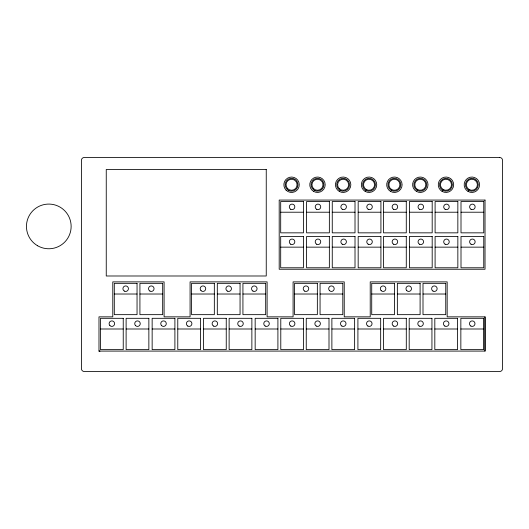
<?xml version="1.0" encoding="UTF-8"?>
<svg xmlns="http://www.w3.org/2000/svg" width="529" height="529" viewBox="0 0 529 529"><rect width="100%" height="100%" fill="white"/><g stroke="black" fill="none" stroke-linecap="round" stroke-linejoin="round"><path stroke-width="0.79" d="M485.027 316.851L485.027 351.091L98.983 351.091L98.983 316.851L112.789 316.851L112.789 281.878L164.089 281.878L164.089 316.851L190.083 316.851L190.083 281.878L267.105 281.878L267.105 316.851L293.092 316.851L293.092 281.878L344.234 281.878L344.234 316.851L370.221 316.851L370.221 281.878L447.17 281.878L447.17 316.851L485.027 316.851L485.027 351.091M280.694 212.215L303.441 212.215M306.602 212.215L329.355 212.215M332.258 212.215L355.012 212.215M358.173 212.215L380.92 212.215M383.532 212.215L406.279 212.215M409.439 212.215L432.186 212.215M435.096 212.215L457.849 212.215M461.004 212.215L483.757 212.215M280.694 247.149L303.441 247.149M306.602 247.149L329.355 247.149M332.258 247.149L355.012 247.149M358.173 247.149L380.92 247.149M383.532 247.149L406.279 247.149M409.439 247.149L432.186 247.149M435.096 247.149L457.849 247.149M461.004 247.149L483.757 247.149M114.297 294.018L137.044 294.018M139.921 294.018L162.674 294.018M191.584 294.018L214.331 294.018M217.307 294.018L240.054 294.018M242.93 294.018L265.684 294.018M294.593 294.018L317.347 294.018M320.058 294.018L342.812 294.018M371.722 294.018L394.475 294.018M397.352 294.018L420.099 294.018M423.002 294.018L445.749 294.018M100.484 328.998L123.237 328.998M126.114 328.998L148.861 328.998M152.147 328.998L174.901 328.998M177.777 328.998L200.524 328.998M203.5 328.998L226.247 328.998M229.123 328.998L251.87 328.998M255.163 328.998L277.91 328.998M280.787 328.998L303.534 328.998M306.251 328.998L329.005 328.998M331.881 328.998L354.628 328.998M357.915 328.998L380.668 328.998M383.538 328.998L406.292 328.998M409.188 328.998L431.942 328.998M434.818 328.998L457.565 328.998M460.852 328.998L483.605 328.998M98.983 351.091L99.988 351.137M499.627 157.47L84.329 157.47A2.923 2.923 0 0 0 81.406 160.393L81.406 368.607A2.923 2.923 0 0 0 84.329 371.53L499.627 371.53A2.923 2.923 0 0 0 502.55 368.607L502.55 160.393A2.923 2.923 0 0 0 499.627 157.47M266.246 169.485L106.25 169.485L106.25 275.993L266.246 275.993L266.246 169.485M485.027 200.068L279.193 200.068L279.193 269.241L485.027 269.241L485.027 200.068M303.441 201.529L280.694 201.529L280.694 232.846L303.441 232.846L303.441 201.529M329.355 201.529L306.602 201.529L306.602 232.846L329.355 232.846L329.355 201.529M355.012 201.529L332.258 201.529L332.258 232.846L355.012 232.846L355.012 201.529M380.92 201.529L358.173 201.529L358.173 232.846L380.92 232.846L380.92 201.529M406.279 201.529L383.532 201.529L383.532 232.846L406.279 232.846L406.279 201.529M432.186 201.529L409.439 201.529L409.439 232.846L432.186 232.846L432.186 201.529M457.849 201.529L435.096 201.529L435.096 232.846L457.849 232.846L457.849 201.529M483.757 201.529L461.004 201.529L461.004 232.846L483.757 232.846L483.757 201.529M303.441 236.463L280.694 236.463L280.694 267.78L303.441 267.78L303.441 236.463M329.355 236.463L306.602 236.463L306.602 267.78L329.355 267.78L329.355 236.463M355.012 236.463L332.258 236.463L332.258 267.78L355.012 267.78L355.012 236.463M380.92 236.463L358.173 236.463L358.173 267.78L380.92 267.78L380.92 236.463M406.279 236.463L383.532 236.463L383.532 267.78L406.279 267.78L406.279 236.463M432.186 236.463L409.439 236.463L409.439 267.78L432.186 267.78L432.186 236.463M457.849 236.463L435.096 236.463L435.096 267.78L457.849 267.78L457.849 236.463M483.757 236.463L461.004 236.463L461.004 267.78L483.757 267.78L483.757 236.463M137.044 283.339L114.297 283.339L114.297 314.656L137.044 314.656L137.044 283.339M162.674 283.339L139.921 283.339L139.921 314.656L162.674 314.656L162.674 283.339M214.331 283.339L191.584 283.339L191.584 314.656L214.331 314.656L214.331 283.339M240.054 283.339L217.307 283.339L217.307 314.656L240.054 314.656L240.054 283.339M265.684 283.339L242.93 283.339L242.93 314.656L265.684 314.656L265.684 283.339M317.347 283.339L294.593 283.339L294.593 314.656L317.347 314.656L317.347 283.339M342.812 283.339L320.058 283.339L320.058 314.656L342.812 314.656L342.812 283.339M394.475 283.339L371.722 283.339L371.722 314.656L394.475 314.656L394.475 283.339M420.099 283.339L397.352 283.339L397.352 314.656L420.099 314.656L420.099 283.339M445.749 283.339L423.002 283.339L423.002 314.656L445.749 314.656L445.749 283.339M123.237 318.313L100.484 318.313L100.484 349.629L123.237 349.629L123.237 318.313M148.861 318.313L126.114 318.313L126.114 349.629L148.861 349.629L148.861 318.313M174.901 318.313L152.147 318.313L152.147 349.629L174.901 349.629L174.901 318.313M200.524 318.313L177.777 318.313L177.777 349.629L200.524 349.629L200.524 318.313M226.247 318.313L203.5 318.313L203.5 349.629L226.247 349.629L226.247 318.313M251.87 318.313L229.123 318.313L229.123 349.629L251.87 349.629L251.87 318.313M277.91 318.313L255.163 318.313L255.163 349.629L277.91 349.629L277.91 318.313M303.534 318.313L280.787 318.313L280.787 349.629L303.534 349.629L303.534 318.313M329.005 318.313L306.251 318.313L306.251 349.629L329.005 349.629L329.005 318.313M354.628 318.313L331.881 318.313L331.881 349.629L354.628 349.629L354.628 318.313M380.668 318.313L357.915 318.313L357.915 349.629L380.668 349.629L380.668 318.313M406.292 318.313L383.538 318.313L383.538 349.629L406.292 349.629L406.292 318.313M431.942 318.313L409.188 318.313L409.188 349.629L431.942 349.629L431.942 318.313M457.565 318.313L434.818 318.313L434.818 349.629L457.565 349.629L457.565 318.313M483.605 318.313L460.852 318.313L460.852 349.629L483.605 349.629L483.605 318.313M393.536 326.049A2.764 2.764 0 0 0 397.682 323.655A2.764 2.764 0 0 0 393.536 321.262A2.764 2.764 0 0 0 393.536 326.049M329.481 290.633A2.764 2.764 0 0 0 334.103 289.396A2.764 2.764 0 0 0 330.718 286.01A2.764 2.764 0 0 0 329.481 290.633M227.298 291.069A2.764 2.764 0 0 0 231.444 288.682A2.764 2.764 0 0 0 227.298 286.288A2.764 2.764 0 0 0 227.298 291.069M341.873 326.049A2.764 2.764 0 0 0 346.019 323.655A2.764 2.764 0 0 0 341.873 321.262A2.764 2.764 0 0 0 341.873 326.049M444.81 326.049A2.764 2.764 0 0 0 448.956 323.655A2.764 2.764 0 0 0 444.81 321.262A2.764 2.764 0 0 0 444.81 326.049M367.906 326.049A2.764 2.764 0 0 0 372.052 323.655A2.764 2.764 0 0 0 367.906 321.262A2.764 2.764 0 0 0 367.906 326.049M406.768 290.633A2.764 2.764 0 0 0 411.397 289.396A2.764 2.764 0 0 0 408.011 286.01A2.764 2.764 0 0 0 406.768 290.633M213.491 326.049A2.764 2.764 0 0 0 217.637 323.655A2.764 2.764 0 0 0 213.491 321.262A2.764 2.764 0 0 0 213.491 326.049M316.243 326.049A2.764 2.764 0 0 0 320.389 323.655A2.764 2.764 0 0 0 316.243 321.262A2.764 2.764 0 0 0 316.243 326.049M432.993 291.069A2.764 2.764 0 0 0 437.139 288.682A2.764 2.764 0 0 0 432.993 286.288A2.764 2.764 0 0 0 432.993 291.069M470.85 326.049A2.764 2.764 0 0 0 474.989 323.655A2.764 2.764 0 0 0 470.85 321.262A2.764 2.764 0 0 0 470.85 326.049M419.186 326.049A2.764 2.764 0 0 0 423.326 323.655A2.764 2.764 0 0 0 419.186 321.262A2.764 2.764 0 0 0 419.186 326.049M381.144 290.633A2.764 2.764 0 0 0 385.767 289.396A2.764 2.764 0 0 0 382.381 286.01A2.764 2.764 0 0 0 381.144 290.633M316.6 209.266A2.764 2.764 0 0 0 320.739 206.872A2.764 2.764 0 0 0 316.6 204.478A2.764 2.764 0 0 0 316.6 209.266M314.252 190.328A6.447 6.447 0 0 0 323.92 184.74A6.447 6.447 0 0 0 314.252 179.159A6.447 6.447 0 0 0 314.252 190.328M313.565 188.648A5.528 5.528 0 0 0 322.816 186.175A5.528 5.528 0 0 0 316.044 179.404A5.528 5.528 0 0 0 313.565 188.648M265.155 326.049A2.764 2.764 0 0 0 269.301 323.655A2.764 2.764 0 0 0 265.155 321.262A2.764 2.764 0 0 0 265.155 326.049M290.778 326.049A2.764 2.764 0 0 0 294.924 323.655A2.764 2.764 0 0 0 290.778 321.262A2.764 2.764 0 0 0 290.778 326.049M239.115 326.049A2.764 2.764 0 0 0 243.261 323.655A2.764 2.764 0 0 0 239.115 321.262A2.764 2.764 0 0 0 239.115 326.049M252.928 291.069A2.764 2.764 0 0 0 257.068 288.682A2.764 2.764 0 0 0 252.928 286.288A2.764 2.764 0 0 0 252.928 291.069M109.906 325.606A2.764 2.764 0 0 0 114.528 324.37A2.764 2.764 0 0 0 111.15 320.984A2.764 2.764 0 0 0 109.906 325.606M288.338 190.328A6.447 6.447 0 0 0 298.012 184.74A6.447 6.447 0 0 0 288.338 179.159A6.447 6.447 0 0 0 288.338 190.328M287.657 188.648A5.528 5.528 0 0 0 296.901 186.175A5.528 5.528 0 0 0 290.137 179.404A5.528 5.528 0 0 0 287.657 188.648M124.289 291.069A2.764 2.764 0 0 0 128.435 288.682A2.764 2.764 0 0 0 124.289 286.288A2.764 2.764 0 0 0 124.289 291.069M304.585 291.069A2.764 2.764 0 0 0 308.731 288.682A2.764 2.764 0 0 0 304.585 286.288A2.764 2.764 0 0 0 304.585 291.069M290.685 209.266A2.764 2.764 0 0 0 294.832 206.872A2.764 2.764 0 0 0 290.685 204.478A2.764 2.764 0 0 0 290.685 209.266M290.685 244.2A2.764 2.764 0 0 0 294.832 241.806A2.764 2.764 0 0 0 290.685 239.412A2.764 2.764 0 0 0 290.685 244.2M393.523 244.2A2.764 2.764 0 0 0 397.669 241.806A2.764 2.764 0 0 0 393.523 239.412A2.764 2.764 0 0 0 393.523 244.2M368.164 244.2A2.764 2.764 0 0 0 372.31 241.806A2.764 2.764 0 0 0 368.164 239.412A2.764 2.764 0 0 0 368.164 244.2M419.431 244.2A2.764 2.764 0 0 0 423.577 241.806A2.764 2.764 0 0 0 419.431 239.412A2.764 2.764 0 0 0 419.431 244.2M339.909 190.328A6.447 6.447 0 0 0 349.576 184.74A6.447 6.447 0 0 0 339.909 179.159A6.447 6.447 0 0 0 339.909 190.328M339.228 188.648A5.528 5.528 0 0 0 348.472 186.175A5.528 5.528 0 0 0 341.701 179.404A5.528 5.528 0 0 0 339.228 188.648M468.654 190.328A6.447 6.447 0 0 0 478.322 184.74A6.447 6.447 0 0 0 468.654 179.159A6.447 6.447 0 0 0 468.654 190.328M469.117 189.527A5.528 5.528 0 0 0 477.403 184.74A5.528 5.528 0 0 0 469.117 179.959A5.528 5.528 0 0 0 469.117 189.527M417.083 190.328A6.447 6.447 0 0 0 426.758 184.74A6.447 6.447 0 0 0 417.083 179.159A6.447 6.447 0 0 0 417.083 190.328M417.546 189.527A5.528 5.528 0 0 0 425.838 184.74A5.528 5.528 0 0 0 417.546 179.959A5.528 5.528 0 0 0 417.546 189.527M391.176 190.328A6.447 6.447 0 0 0 400.85 184.74A6.447 6.447 0 0 0 391.176 179.159A6.447 6.447 0 0 0 391.176 190.328M391.639 189.527A5.528 5.528 0 0 0 399.924 184.74A5.528 5.528 0 0 0 391.639 179.959A5.528 5.528 0 0 0 391.639 189.527M393.523 209.266A2.764 2.764 0 0 0 397.669 206.872A2.764 2.764 0 0 0 393.523 204.478A2.764 2.764 0 0 0 393.523 209.266M342.256 209.266A2.764 2.764 0 0 0 346.402 206.872A2.764 2.764 0 0 0 342.256 204.478A2.764 2.764 0 0 0 342.256 209.266M368.164 209.266A2.764 2.764 0 0 0 372.31 206.872A2.764 2.764 0 0 0 368.164 204.478A2.764 2.764 0 0 0 368.164 209.266M342.256 244.2A2.764 2.764 0 0 0 346.402 241.806A2.764 2.764 0 0 0 342.256 239.412A2.764 2.764 0 0 0 342.256 244.2M365.817 190.328A6.447 6.447 0 0 0 375.491 184.74A6.447 6.447 0 0 0 365.817 179.159A6.447 6.447 0 0 0 365.817 190.328M366.28 189.527A5.528 5.528 0 0 0 374.572 184.74A5.528 5.528 0 0 0 366.28 179.959A5.528 5.528 0 0 0 366.28 189.527M161.57 325.606A2.764 2.764 0 0 0 166.192 324.37A2.764 2.764 0 0 0 162.806 320.984A2.764 2.764 0 0 0 161.57 325.606M187.769 326.049A2.764 2.764 0 0 0 191.915 323.655A2.764 2.764 0 0 0 187.769 321.262A2.764 2.764 0 0 0 187.769 326.049M201.007 290.633A2.764 2.764 0 0 0 205.629 289.396A2.764 2.764 0 0 0 202.243 286.01A2.764 2.764 0 0 0 201.007 290.633M135.536 325.606A2.764 2.764 0 0 0 140.159 324.37A2.764 2.764 0 0 0 136.773 320.984A2.764 2.764 0 0 0 135.536 325.606M149.912 291.069A2.764 2.764 0 0 0 154.058 288.682A2.764 2.764 0 0 0 149.912 286.288A2.764 2.764 0 0 0 149.912 291.069M316.6 244.2A2.764 2.764 0 0 0 320.739 241.806A2.764 2.764 0 0 0 316.6 239.412A2.764 2.764 0 0 0 316.6 244.2M445.087 244.2A2.764 2.764 0 0 0 449.233 241.806A2.764 2.764 0 0 0 445.087 239.412A2.764 2.764 0 0 0 445.087 244.2M445.087 209.266A2.764 2.764 0 0 0 449.233 206.872A2.764 2.764 0 0 0 445.087 204.478A2.764 2.764 0 0 0 445.087 209.266M471.002 209.266A2.764 2.764 0 0 0 475.148 206.872A2.764 2.764 0 0 0 471.002 204.478A2.764 2.764 0 0 0 471.002 209.266M471.002 244.2A2.764 2.764 0 0 0 475.148 241.806A2.764 2.764 0 0 0 471.002 239.412A2.764 2.764 0 0 0 471.002 244.2M442.747 190.328A6.447 6.447 0 0 0 452.414 184.74A6.447 6.447 0 0 0 442.747 179.159A6.447 6.447 0 0 0 442.747 190.328M443.203 189.527A5.528 5.528 0 0 0 451.495 184.74A5.528 5.528 0 0 0 443.203 179.959A5.528 5.528 0 0 0 443.203 189.527M419.431 209.266A2.764 2.764 0 0 0 423.577 206.872A2.764 2.764 0 0 0 419.431 204.478A2.764 2.764 0 0 0 419.431 209.266M468.026 191.412A7.697 7.697 0 0 0 479.578 184.74A7.697 7.697 0 0 0 468.026 178.075A7.697 7.697 0 0 0 468.026 191.412M442.118 191.412A7.697 7.697 0 0 0 453.664 184.74A7.697 7.697 0 0 0 442.118 178.075A7.697 7.697 0 0 0 442.118 191.412M416.462 191.412A7.697 7.697 0 0 0 428.007 184.74A7.697 7.697 0 0 0 416.462 178.075A7.697 7.697 0 0 0 416.462 191.412M390.547 191.412A7.697 7.697 0 0 0 402.1 184.74A7.697 7.697 0 0 0 390.547 178.075A7.697 7.697 0 0 0 390.547 191.412M365.195 191.412A7.697 7.697 0 0 0 376.741 184.74A7.697 7.697 0 0 0 365.195 178.075A7.697 7.697 0 0 0 365.195 191.412M339.281 191.412A7.697 7.697 0 0 0 350.833 184.74A7.697 7.697 0 0 0 339.281 178.075A7.697 7.697 0 0 0 339.281 191.412M313.624 191.412A7.697 7.697 0 0 0 325.176 184.74A7.697 7.697 0 0 0 313.624 178.075A7.697 7.697 0 0 0 313.624 191.412M286.123 190.189A7.697 7.697 0 0 0 299.004 186.737A7.697 7.697 0 0 0 289.575 177.308A7.697 7.697 0 0 0 286.123 190.189M37.625 245.773A22.344 22.344 0 0 0 71.137 226.419A22.344 22.344 0 0 0 37.625 207.07A22.344 22.344 0 0 0 37.625 245.773"/></g></svg>
